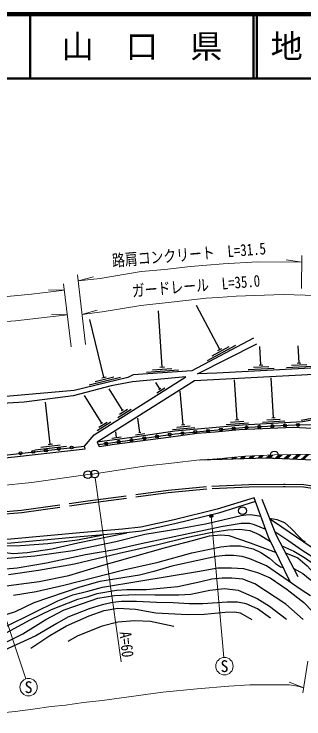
# Model space of a CAD drawing. Units: millimetres at full size, sheet at 1:1000; details may follow other scales. Extents: x 40000 to 680000, y 20000 to 380000.
# Drawn here: x 330504 to 375565, y 270590 to 380000 of the extents above; entities that cross this region are included whole.
import ezdxf
from ezdxf.enums import TextEntityAlignment as Align

# ---------------------------------------------------------------- set-up
doc = ezdxf.new("R2010")
doc.units = ezdxf.units.MM
doc.header["$LTSCALE"] = 1000
doc.linetypes.add('CHAIN', pattern=[18.5, 12, -1.5, 3.5, -1.5])
doc.linetypes.add('DASHED', pattern=[7.5, 6, -1.5])
for name, color, linetype, lineweight in [('M-BGD', 7, 'Continuous', 25), ('M-BMK', 2, 'CHAIN', 13), ('M-BMK-SRVR', 3, 'Continuous', 25), ('M-STR-HTXT', 7, 'Continuous', 13), ('M-STR-STRC', 7, 'Continuous', 25), ('M-TTL', 2, 'Continuous', 140), ('M-TTL-LINE', 7, 'Continuous', 50)]:
    doc.layers.add(name, color=color, linetype=linetype, lineweight=lineweight)
doc.layers.add('M-TTL-TXT', color=7, linetype='Continuous')
doc.styles.add('ＭＳ ゴシック', font='')
doc.styles.get('ＭＳ ゴシック').set_extended_font_data('MS Gothic')

msp = doc.modelspace()

# ---------------------------------------------------------------- hatches: boundary and pattern name
at = {"layer": 'M-STR-STRC'}
for points in [[(360812, 310888), (360343, 310854), (360305, 310813), (360755, 310827)], [(362221, 310991), (362112, 310981), (361750, 310955), (361654, 310853), (362104, 310867)], [(363651, 311117), (363175, 311075), (363004, 310894), (363453, 310907)], [(365082, 311244), (364605, 311202), (364353, 310934), (364803, 310948)], [(366506, 311364), (366366, 311357), (366036, 311328), (365702, 310975), (366152, 310988)], [(367876, 311426), (367419, 311405), (367052, 311015), (367502, 311028)], [(369245, 311487), (368789, 311467), (368401, 311055), (368851, 311069)], [(370433, 311289), (370200, 311075), (369751, 311094), (370227, 311531), (370367, 311538), (370721, 311554)], [(371099, 311037), (371557, 311458), (371687, 311577), (372166, 311586), (371549, 311018)], [(373604, 311611), (373124, 311603), (372448, 310981), (372898, 310962)], [(375041, 311637), (374562, 311628), (373797, 310925), (374247, 310906)], [(376479, 311662), (376000, 311654), (375146, 310868), (375596, 310849)], [(361004, 301891, -1), (361328, 302271, -0.41421), (361356, 301919, -0.41421)]]:
    msp.add_hatch(color=256, dxfattribs=at).paths.add_polyline_path(points)

# ---------------------------------------------------------------- linework, layer by layer
at = {"layer": 'M-BGD'}
for p, q in [((353523, 325195), (352947, 333944)), ((362496, 327942), (358849, 334789)), ((344482, 323627), (342301, 332616)), ((360572, 326237), (364985, 328587)), ((361314, 326972), (363961, 328382)), ((368885, 325535), (368736, 328404)), ((374813, 325842), (374659, 328528)), ((362188, 327777), (362805, 328106)), ((352046, 324797), (355040, 324995)), ((353174, 325172), (353873, 325218)), ((366918, 324832), (370913, 325039)), ((367702, 325173), (370099, 325298)), ((368605, 325521), (369164, 325550)), ((372847, 325139), (376841, 325346)), ((373630, 325480), (376027, 325605)), ((374533, 325828), (375093, 325857)), ((351068, 324432), (356057, 324761)), ((342194, 322454), (347053, 323633)), ((343095, 322981), (346010, 323689)), ((344142, 323544), (344822, 323709)), ((353170, 321843), (352550, 322829)), ((365177, 317028), (364769, 323218)), ((370832, 317364), (370497, 323521)), ((347351, 318533), (345290, 321805)), ((352696, 321190), (353965, 321989)), ((353022, 321750), (353318, 321937)), ((344160, 316524), (341459, 320813)), ((356801, 316265), (356329, 321446)), ((336127, 313251), (335388, 319769)), ((346613, 317359), (348728, 318691)), ((346876, 317880), (348145, 318679)), ((347203, 318440), (347499, 318626)), ((350061, 315074), (349745, 317297)), ((370587, 317351), (371077, 317377)), ((375123, 316976), (378564, 317617)), ((343422, 315350), (345537, 316682)), ((343685, 315870), (344954, 316669)), ((344012, 316430), (344308, 316617)), ((356557, 316242), (357045, 316287)), ((363470, 316314), (366963, 316545)), ((364149, 316660), (366244, 316798)), ((364933, 317012), (365421, 317044)), ((369117, 316670), (372612, 316860)), ((369800, 317007), (371897, 317122)), ((346431, 314270), (346312, 315133)), ((355113, 315508), (358598, 315826)), ((355783, 315871), (357874, 316061)), ((345687, 314168), (347174, 314371)), ((349361, 314671), (350846, 314883)), ((349888, 315049), (350235, 315099)), ((333711, 312373), (338679, 312936)), ((334671, 312784), (337651, 313122)), ((335779, 313212), (336475, 313290))]:
    msp.add_line(p, q, dxfattribs=at)
for points in [[(367708, 329698), (358131, 324597), (349034, 323998), (348207, 323604), (339835, 321573), (329863, 320665), (319571, 320124), (307141, 319890), (294179, 322417), (281962, 326825), (279397, 328157)], [(378571, 325136), (362011, 324278), (359026, 324168), (368266, 328806)], [(341434, 312947), (342966, 314708), (357199, 323671), (348905, 322904), (345586, 322273), (339706, 320716), (332064, 319739), (323548, 319259), (315033, 318919), (307415, 318762), (294049, 321045), (280753, 325084), (278428, 326291)], [(379092, 324175), (358561, 323090), (343438, 313558), (343741, 312855), (346138, 313217), (350128, 313779), (354490, 314331), (358983, 314921), (361774, 315142), (365518, 315503), (373964, 315891), (382495, 315416), (390103, 314670), (394084, 313743)], [(380566, 321201), (378479, 317296), (375318, 316707)], [(275075, 319833), (279423, 317764), (286347, 314979), (293710, 313047), (300553, 311846), (308776, 311108), (314618, 310881), (319918, 310933), (326216, 311222), (341434, 312947)], [(274828, 319356), (276635, 318457), (279094, 317289), (281741, 316181), (284174, 315221), (285940, 314624), (289841, 313497), (296238, 311966), (301294, 311297), (310316, 310455), (315730, 310500), (320068, 310535), (325591, 310777), (331038, 311313), (341543, 312518), (341434, 312947)], [(375318, 316707), (366006, 316200), (355492, 315242), (349216, 314348), (343438, 313558)], [(343602, 313176), (349271, 313951), (355539, 314844), (366035, 315801), (370903, 316066), (374178, 316225), (378635, 316279)], [(372400, 307011), (372661, 307014), (375543, 306957), (379730, 306347), (383802, 304842), (394228, 300848), (398254, 299165)], [(372404, 306661), (372660, 306664), (375514, 306608), (379643, 306006), (383679, 304514), (394098, 300523), (398137, 298835)], [(367854, 304918), (362100, 303140), (355376, 301467), (350185, 300378), (347373, 300041), (340702, 299455), (330015, 298493), (324287, 298439), (318988, 298770), (313293, 298991), (302558, 299591), (299060, 300105), (293036, 300998), (290378, 301284), (288403, 301396), (284635, 301549), (280854, 301245), (278389, 300957), (274188, 299716), (268445, 297067), (261123, 292956)], [(368040, 304316), (362269, 302533), (355517, 300853), (350288, 299756), (347438, 299414), (340758, 298828), (330046, 297864), (324270, 297809), (318956, 298140), (313263, 298362), (311601, 298455)], [(373467, 291788), (370053, 298819), (367854, 304918)], [(369046, 304722), (371265, 299132), (374596, 292719)], [(327049, 295320), (333714, 295903), (339619, 296753), (346338, 298134), (350816, 299254), (356271, 300161), (360287, 300884), (362939, 301477), (365803, 302151), (366541, 302292), (367281, 302319), (368226, 302155), (368880, 302071)], [(327396, 293746), (330962, 294021), (335557, 294824), (341617, 296090), (346150, 296895), (350260, 297826), (354665, 298758), (362724, 300457), (365804, 300955), (367094, 300955), (367819, 300778), (369605, 300062)], [(370268, 301644), (371014, 301168), (376693, 297313), (379543, 295538), (381440, 294332), (384530, 291766), (386279, 290783), (388102, 289798), (389141, 288989), (389757, 288397), (390995, 287520), (392234, 287094), (392951, 287004), (395257, 287221), (398889, 287837), (401861, 288719), (404229, 289586), (405700, 290205), (406149, 290932), (406149, 291772), (405908, 293629), (405258, 295718), (404437, 298210), (404170, 299474)], [(329650, 293025), (334294, 293692), (339913, 294659), (346831, 296313), (352841, 297684), (357272, 298731), (361022, 299527), (363728, 299951), (365621, 300052), (367165, 299861), (368629, 299225), (370393, 298118)], [(267185, 289915), (272592, 293546), (275751, 294966), (279142, 296051), (282442, 296867), (285537, 297208), (288372, 297071), (291325, 296690), (294297, 296663), (300882, 296957), (307741, 297546), (311490, 297565), (319025, 297505), (323183, 297388), (326913, 297388), (331480, 297497), (335768, 297811), (340360, 298385), (344365, 299145)], [(269094, 289077), (271154, 290206), (272651, 291137), (274006, 292224), (275446, 293169), (277366, 294157), (279171, 294975), (281088, 295520), (284410, 295879), (287760, 295970), (291975, 295922), (294941, 295951), (300889, 296033), (305348, 296187), (307469, 296251), (315304, 296440), (319771, 296555), (327895, 296555), (330352, 296268), (332521, 296397), (336385, 297006), (340427, 297900), (348017, 299484)], [(274946, 286731), (277974, 288543), (281496, 290478), (285121, 291673), (287827, 292169), (291082, 292416), (294254, 292395), (312103, 291265), (316977, 291096), (322508, 290994), (328502, 291138), (334407, 291942), (339021, 292869), (344160, 294417), (354041, 297218), (358448, 298336), (360899, 298995), (362629, 299159), (363885, 299056), (367222, 297903), (371226, 296403)], [(371057, 299656), (373199, 298256), (375277, 296799), (378275, 294877), (381223, 292893), (383360, 291141), (384347, 289799), (385647, 288588), (387648, 287325), (392612, 285258), (394530, 284900), (396421, 284900), (399390, 285284), (401615, 285884), (404083, 286723), (406604, 287737), (407786, 288476), (408416, 289165), (408534, 289716), (408386, 290553), (407943, 291720), (405746, 296219), (404612, 299565)], [(330394, 289821), (333923, 290346), (338262, 291341), (347576, 293726), (352886, 294928), (358121, 296344), (362628, 297308), (364059, 297456), (365715, 297435), (367696, 297006), (368885, 296438), (370195, 295537), (371138, 294699), (371945, 294186), (372356, 294076)], [(372144, 297440), (373974, 296650), (375831, 295534), (377935, 294040), (379771, 292296), (381854, 290030), (383314, 288248), (384240, 287333), (388095, 284347)], [(376598, 289713), (375137, 290628), (369724, 294364), (367147, 295451), (365980, 295788), (364596, 295956), (363307, 295966), (361903, 295788), (355007, 294287), (352235, 293490), (349992, 292922), (343814, 291906), (340724, 291024), (333553, 288627), (330666, 287186), (327896, 286333)], [(372712, 296347), (374609, 295576), (376058, 294334), (382172, 287659), (384395, 285009)], [(329304, 285003), (337300, 288898), (339614, 289842), (341962, 290432), (344252, 291023), (349924, 291976), (358999, 293493), (362173, 294059), (364295, 294059), (366148, 293923), (368329, 293291), (370314, 292478), (372957, 290688), (375553, 288641), (378259, 285872)], [(373976, 293914), (375398, 293179), (376530, 292246), (378062, 290713), (379455, 289194), (381303, 286863), (382383, 285344)], [(375447, 286041), (372730, 288389), (367950, 291550), (366085, 292259), (364379, 292438), (362862, 292449), (361229, 292301), (359543, 291868), (355977, 291083), (351042, 290621), (348032, 290621), (346437, 290508), (343351, 290002), (341789, 289507), (340352, 289142), (336276, 287504), (332961, 285900), (328652, 283596)], [(327463, 281616), (331847, 283818), (335460, 286046), (338268, 287514), (341291, 288572), (343520, 289310), (346107, 289743), (349402, 289905), (352389, 289851), (356110, 289830), (358006, 289941), (360928, 290573), (363241, 290813), (365356, 290584), (368320, 289301), (370237, 288089), (372879, 286058)], [(370355, 286213), (368341, 287696), (366597, 288458), (365232, 288735), (363612, 288735), (359848, 288444), (357702, 288457), (355216, 288602), (352631, 288657), (349558, 288826), (347181, 288826), (345859, 288638), (344174, 288286), (342160, 287701), (338865, 286362), (337171, 285408), (333891, 283489), (328352, 280958)], [(333095, 281545), (336077, 283532), (338652, 285023), (342175, 286603), (344528, 287443), (346611, 287760), (349368, 287601), (352538, 287046), (357474, 286788), (360079, 286823), (363305, 287154), (364818, 287188), (365648, 287039), (367464, 286023)], [(355350, 284952), (351719, 285691), (349282, 285834), (346657, 285600), (344205, 284964), (340415, 283486), (338841, 282607)]]:
    msp.add_lwpolyline(points, dxfattribs=at)
at = {"layer": 'M-BGD', "linetype": 'DASHED'}
for points in [[(268376, 306603), (282137, 306093), (287204, 304413), (291454, 303477), (295592, 302669), (301815, 301759), (309246, 301415), (316499, 301457), (319114, 301589), (331700, 302628), (342023, 304074), (354484, 305757), (361290, 306370), (367034, 306604), (372404, 306661)], [(268389, 306953), (282200, 306441), (287297, 304751), (291525, 303819), (295651, 303014), (301849, 302108), (309253, 301765), (316490, 301807), (319091, 301939), (331661, 302976), (341975, 304420), (354445, 306105), (361268, 306720), (367025, 306954), (372400, 307011)], [(370215, 301777), (371353, 301556), (372528, 301081), (373573, 300143), (374804, 298831), (375414, 298260), (375777, 298154)]]:
    msp.add_lwpolyline(points, dxfattribs=at)
at = {"layer": 'M-BGD'}
for centre, radius in [((370639, 316052), 225), ((372637, 316150), 225), ((374635, 316230), 225), ((356685, 314949), 225), ((358677, 315130), 225), ((360668, 315312), 225), ((362660, 315494), 225), ((364652, 315675), 225), ((366645, 315834), 225), ((368642, 315943), 225), ((348758, 313881), 225), ((350738, 314160), 225), ((352718, 314442), 225), ((354698, 314724), 225), ((339446, 312721), 225), ((344795, 313339), 225), ((346776, 313610), 225), ((331497, 311820), 225), ((333485, 312046), 225), ((335472, 312271), 225), ((337459, 312496), 225), ((366013, 302912), 600)]:
    msp.add_circle(centre, radius, dxfattribs=at)
at = {"layer": 'M-BMK'}
msp.add_lwpolyline([(272503, 314878), (278580, 312006), (283403, 310041), (288204, 308495), (292672, 307508), (297553, 306577), (299709, 306377), (305679, 305926), (313004, 305732), (328098, 306769), (333268, 307306), (341973, 308514), (343028, 308613), (350708, 309834), (355448, 310365), (358902, 310750), (362112, 310981), (366366, 311357), (370966, 311565), (377288, 311676)], dxfattribs=at)
at = {"layer": 'M-BMK-SRVR'}
for centre in [(370966, 311565), (341973, 308514), (343028, 308613)]:
    msp.add_circle(centre, 600, dxfattribs=at)
at = {"layer": 'M-STR-HTXT'}
for p, q in [((375178, 337424), (375246, 342505)), ((375232, 341485), (372803, 341841)), ((340348, 339537), (341583, 328702)), ((340453, 338618), (342836, 339207)), ((338211, 338153), (339385, 328341)), ((338331, 337148), (335876, 337198)), ((341050, 333376), (343419, 334022)), ((338787, 333337), (336333, 333394)), ((343103, 308018), (347168, 279436)), ((361166, 302081), (363097, 280123)), ((325432, 297440), (332324, 276797)), ((376156, 279556), (375419, 274649)), ((375534, 275417), (373250, 276315))]:
    msp.add_line(p, q, dxfattribs=at)
for points in [[(286354, 341559), (288743, 340313), (291901, 339116), (297763, 337198), (304017, 336084), (311687, 335606), (319221, 335606), (327178, 335936), (333204, 336534), (338331, 337148)], [(340453, 338618), (343902, 338973), (350267, 340020), (353944, 340336), (357924, 340823), (362992, 341232), (368364, 341525), (375232, 341485)], [(284519, 338025), (288498, 336043), (290236, 335497), (294761, 333900), (298682, 332960), (303367, 332204), (308561, 331790), (312959, 331581), (318075, 331514), (330721, 332395), (338787, 333337)], [(341050, 333376), (344188, 333776), (350193, 334770), (355410, 335341), (360356, 335877), (362249, 335990), (365029, 336232), (372321, 336486), (377470, 336304), (379302, 336194)], [(256258, 283585), (264017, 279927), (273757, 276506), (284463, 273699), (288802, 272647), (293398, 271961), (298027, 271458), (301878, 271069), (307290, 270736), (314566, 270590), (326447, 271302), (330689, 271753), (333399, 272088), (336258, 272523), (338486, 272732), (341272, 273111), (344201, 273457), (353624, 274723), (358960, 275264), (363907, 275677), (367154, 275861), (373338, 275861), (374554, 275651), (375534, 275417)]]:
    msp.add_lwpolyline(points, dxfattribs=at)
for centre in [(363215, 278778), (332752, 275516)]:
    msp.add_circle(centre, 1350, dxfattribs=at)
at = {"layer": 'M-STR-STRC'}
for p, q in [((360305, 310813), (360343, 310854)), ((360755, 310827), (360812, 310888)), ((361654, 310853), (361750, 310955)), ((362104, 310867), (362221, 310991)), ((363004, 310894), (363175, 311075)), ((363453, 310907), (363651, 311117)), ((364353, 310934), (364605, 311202)), ((364803, 310948), (365082, 311244)), ((365702, 310975), (366036, 311328)), ((366152, 310988), (366506, 311364)), ((367052, 311015), (367419, 311405)), ((367502, 311028), (367876, 311426)), ((368401, 311055), (368789, 311467)), ((368851, 311069), (369245, 311487)), ((369751, 311094), (370227, 311531)), ((370200, 311075), (370721, 311554)), ((371099, 311037), (371687, 311577)), ((371549, 311018), (372166, 311586)), ((372448, 310981), (373124, 311603)), ((372898, 310962), (373604, 311611)), ((373797, 310925), (374562, 311628)), ((374247, 310906), (375041, 311637)), ((375146, 310868), (376000, 311654))]:
    msp.add_line(p, q, dxfattribs=at)
msp.add_lwpolyline([(359405, 310786), (369721, 311095), (376996, 310791), (382337, 310476), (387216, 309796), (392704, 308843), (397375, 307689), (404932, 305490), (413786, 302327), (417783, 300672)], dxfattribs=at)
msp.add_circle((361166, 302081), 250, dxfattribs=at)
at = {"layer": 'M-TTL'}
msp.add_line((680000, 380000), (40000, 380000), dxfattribs=at)
at = {"layer": 'M-TTL-LINE'}
for p, q in [((333000, 380000), (333000, 370000)), ((367750, 380000), (367750, 370000)), ((368250, 380000), (368250, 370000)), ((40000, 370000), (680000, 370000))]:
    msp.add_line(p, q, dxfattribs=at)

# ---------------------------------------------------------------- texts
at = {"layer": 'M-STR-HTXT', "style": 'ＭＳ ゴシック', "width": 0.8}
for s, rotation, p in [('路肩コンクリート\u3000L=31.5', 4.602, (357807, 341226)), ('ガードレール\u3000L=35.0', 4.602, (358903, 336372)), ('A=60', 276.237, (346553, 281995))]:
    msp.add_text(s, height=1833, rotation=rotation, dxfattribs=at).set_placement(p, align=Align.BOTTOM_CENTER)
at = {"layer": 'M-STR-HTXT', "style": 'ＭＳ ゴシック'}
for p in [(363215, 278778), (332752, 275516)]:
    msp.add_text('S', height=1833, dxfattribs=at).set_placement(p, align=Align.MIDDLE_CENTER)
at = {"layer": 'M-TTL-TXT', "style": 'ＭＳ ゴシック'}
msp.add_text('山\u3000口\u3000県', height=3666, dxfattribs=at).set_placement((350375, 375000), align=Align.MIDDLE_CENTER)
msp.add_text('地 名', height=3666, dxfattribs=at).set_placement((370380, 375000), align=Align.MIDDLE_LEFT)

doc.saveas('drawing.dxf')
